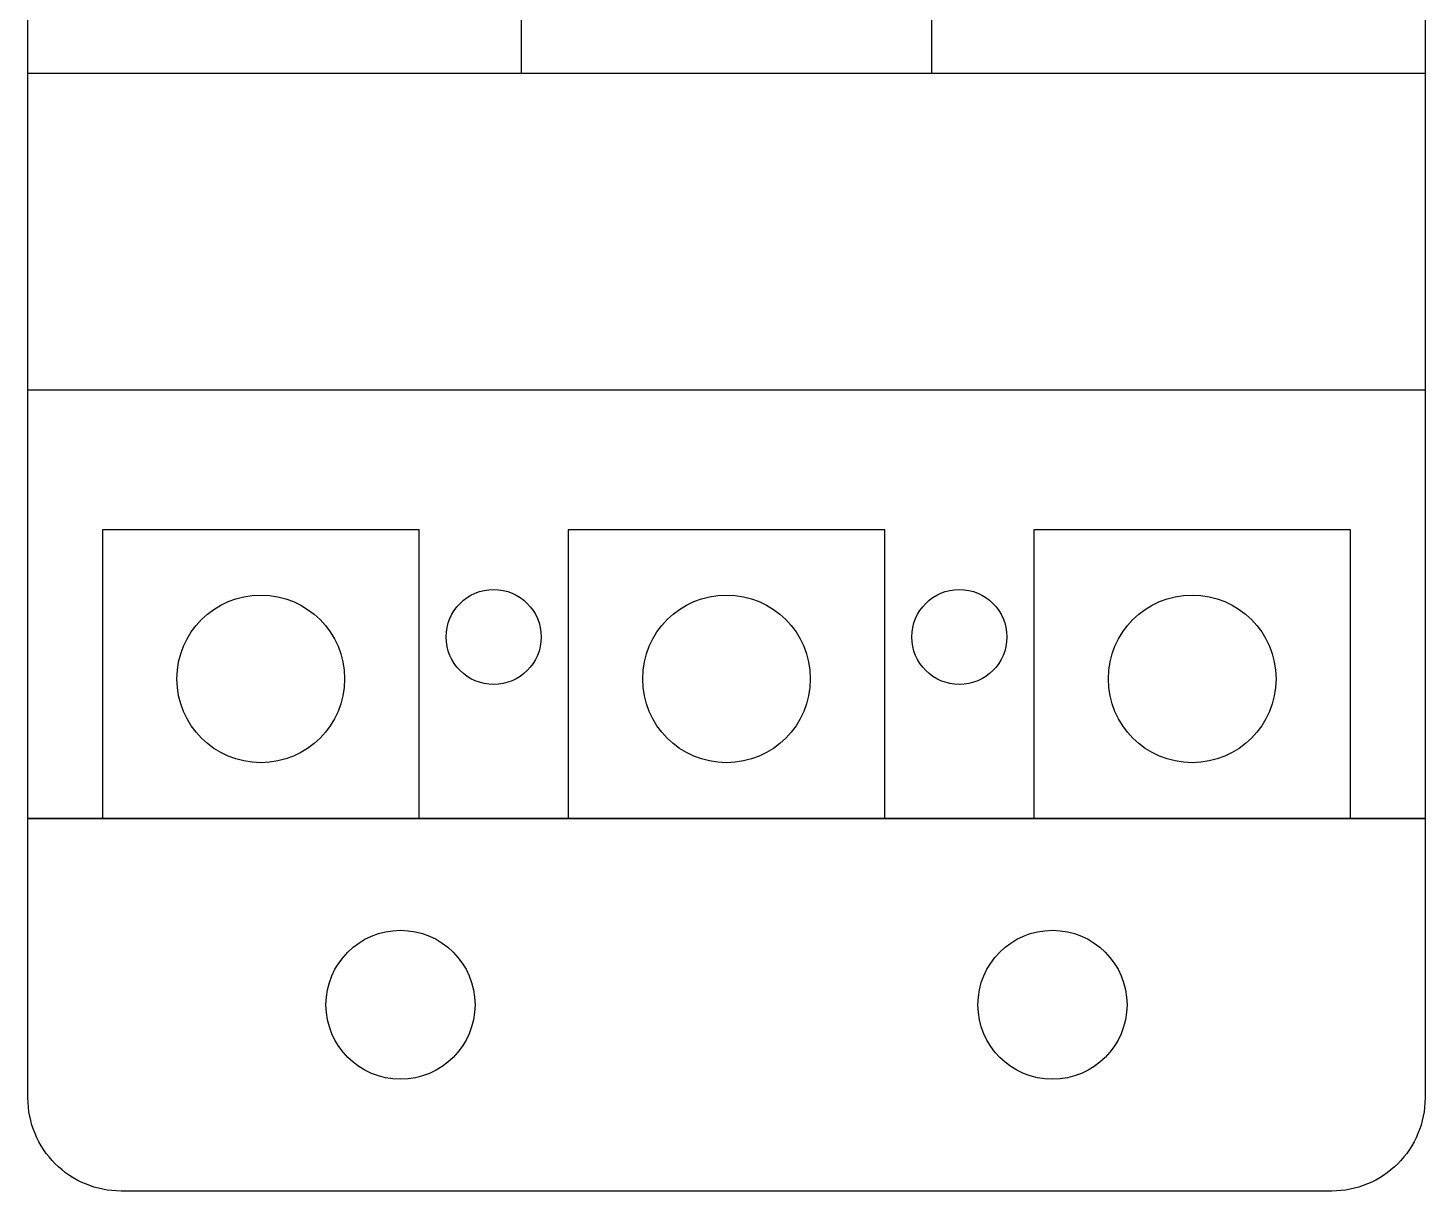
# Model space of a CAD drawing. Header units: millimetres. Extents: x -208796 to -83323, y 30910 to 103951.
# Drawn here: x -100385.2 to -100310.2, y 36452.3 to 36514.8 of the extents above; entities that cross this region are included whole.
import ezdxf

# ---------------------------------------------------------------- set-up
doc = ezdxf.new("R2010")
doc.units = ezdxf.units.MM
doc.header["$LTSCALE"] = 3
doc.layers.add('@.VISIBLE', color=7, linetype='Continuous')
doc.layers.add('TEXT', color=7, linetype='Continuous')

# ---------------------------------------------------------------- blocks, each defined once
blk = doc.blocks.new('*U362')
at = {"layer": '@.VISIBLE'}
blk.add_line((0, 75), (0, 0), dxfattribs=at)
blk.add_lwpolyline([(150, 70), (150, 5, -0.414214), (145, 0), (-15, 0, -0.414214), (-20, 5), (-20, 70, -0.414214), (-15, 75), (145, 75, -0.414214)], format="xyb", close=True, dxfattribs=at)
at = {"layer": '@.VISIBLE', "color": 2}
for centre in [(-10, 55), (-10, 20)]:
    blk.add_circle(centre, 4, dxfattribs=at)
blk = doc.blocks.new('*U134')
for points in [[(1074.576, -3252.872), (1149.576, -3252.872), (1149.576, -3382.872), (1074.576, -3382.872)], [(1074.576, -3275.872), (1149.576, -3275.872), (1149.576, -3359.872), (1074.576, -3359.872)]]:
    blk.add_lwpolyline(points, close=True)
at = {"color": 3}
blk.add_lwpolyline([(1074.576, -3292.872), (1149.576, -3292.872), (1149.576, -3342.872), (1074.576, -3342.872)], close=True, dxfattribs=at)
for centre in [(1099.576, -3373.122), (1124.576, -3373.122)]:
    blk.add_circle(centre, 2.55, dxfattribs=at)
at = {"layer": 'TEXT'}
for p, q in [((1101.076, -3342.872), (1101.076, -3292.872)), ((1123.076, -3292.872), (1123.076, -3342.872))]:
    blk.add_line(p, q, dxfattribs=at)
at = {"layer": 'TEXT', "color": 1}
for points in [[(1078.576, -3382.872), (1095.576, -3382.872), (1095.576, -3367.372), (1078.576, -3367.372)], [(1103.576, -3382.872), (1120.576, -3382.872), (1120.576, -3367.372), (1103.576, -3367.372)], [(1128.576, -3382.872), (1145.576, -3382.872), (1145.576, -3367.372), (1128.576, -3367.372)]]:
    blk.add_lwpolyline(points, close=True, dxfattribs=at)
for centre in [(1087.076, -3375.372), (1112.076, -3375.372), (1137.076, -3375.372)]:
    blk.add_circle(centre, 4.5, dxfattribs=at)

msp = doc.modelspace()

# ---------------------------------------------------------------- block references
msp.add_blockref('*U134', (-101459.764, 39855.195))
at = {"layer": '@.VISIBLE', "rotation": 90}
msp.add_blockref('*U362', (-100310.188, 36472.323), dxfattribs=at)

doc.saveas('drawing.dxf')
